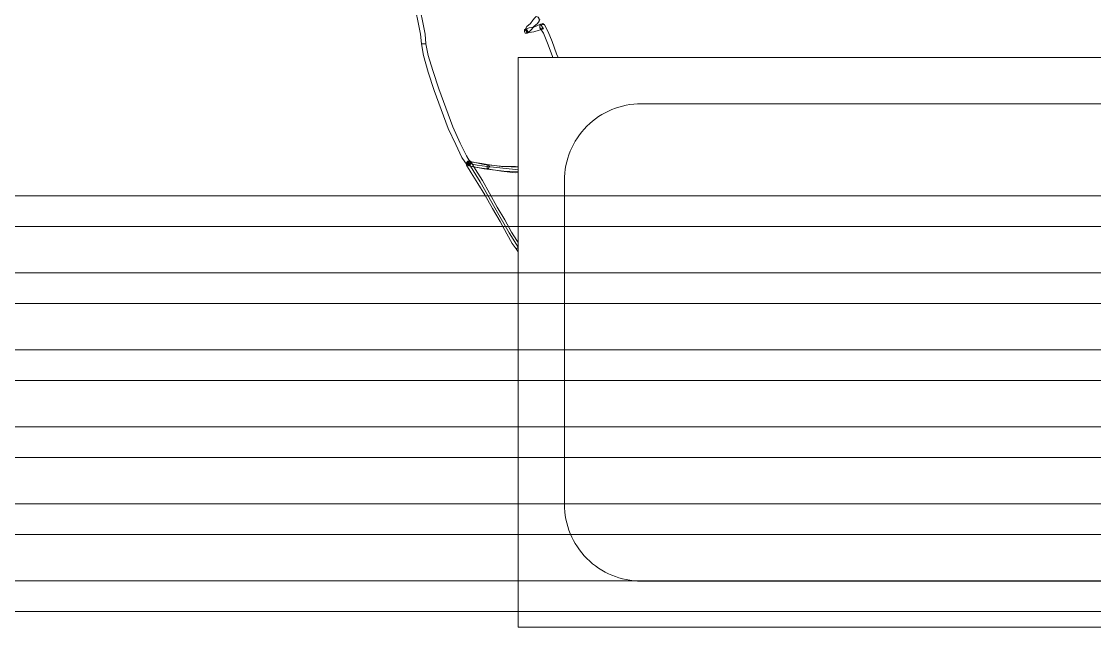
# Model space of a CAD drawing. Header units: millimetres. Extents: x -29311 to -3405, y 28913 to 42880.
# Drawn here: x -16800.4 to -16730.7, y 40365.3 to 40405.6 of the extents above; entities that cross this region are included whole.
import ezdxf

# ---------------------------------------------------------------- set-up
doc = ezdxf.new("R2010")
doc.units = ezdxf.units.MM
doc.layers.add('Duvar-200 cm', color=7, linetype='Continuous')
doc.layers.add('MIM_İnsan', color=251, linetype='Continuous', lineweight=9)
doc.layers.add('MIM_mobilya', color=251, linetype='Continuous', lineweight=9)

# ---------------------------------------------------------------- blocks, each defined once
blk = doc.blocks.new('T-K')
at = {"color": 45, "lineweight": 0}
for points in [[(92316.275, 15833.361), (92146.275, 15833.361), (92146.275, 15831.361), (92316.275, 15831.361)], [(92313.275, 15831.361), (92149.275, 15831.361), (92149.275, 15828.361), (92313.275, 15828.361)], [(92316.275, 15828.361), (92146.275, 15828.361), (92146.275, 15826.361), (92316.275, 15826.361)], [(92313.275, 15826.361), (92149.275, 15826.361), (92149.275, 15823.361), (92313.275, 15823.361)], [(92313.275, 15826.361), (92149.275, 15826.361), (92149.275, 15823.361), (92313.275, 15823.361)], [(92316.275, 15823.361), (92146.275, 15823.361), (92146.275, 15821.361), (92316.275, 15821.361)], [(92313.275, 15821.361), (92149.275, 15821.361), (92149.275, 15818.361), (92313.275, 15818.361)], [(92313.275, 15821.361), (92149.275, 15821.361), (92149.275, 15818.361), (92313.275, 15818.361)], [(92313.275, 15821.361), (92149.275, 15821.361), (92149.275, 15818.361), (92313.275, 15818.361)], [(92316.275, 15818.361), (92146.275, 15818.361), (92146.275, 15816.361), (92316.275, 15816.361)], [(92313.275, 15816.361), (92149.275, 15816.361), (92149.275, 15813.361), (92313.275, 15813.361)], [(92316.275, 15813.361), (92146.275, 15813.361), (92146.275, 15811.361), (92316.275, 15811.361)], [(92313.275, 15811.361), (92149.275, 15811.361), (92149.275, 15808.361), (92313.275, 15808.361)], [(92316.275, 15808.361), (92146.275, 15808.361), (92146.275, 15806.361), (92316.275, 15806.361)], [(92313.275, 15806.361), (92149.275, 15806.361), (92149.275, 15803.361), (92313.275, 15803.361)]]:
    blk.add_lwpolyline(points, close=True, dxfattribs=at)
blk = doc.blocks.new('FEEq')
at = {"layer": 'MIM_İnsan'}
for p, q in [((92546.889, 15914.025), (92546.143, 15915.213)), ((92546.143, 15915.213), (92546.69, 15915.114)), ((92546.69, 15915.114), (92547.336, 15915.014)), ((92547.336, 15915.014), (92549.174, 15914.817)), ((92549.174, 15914.817), (92549.359, 15914.84)), ((92547.832, 15912.343), (92546.889, 15914.025)), ((92548.776, 15910.711), (92547.832, 15912.343)), ((92549.359, 15909.792), (92548.776, 15910.711)), ((92549.372, 15909.77), (92549.372, 15909.77))]:
    blk.add_line(p, q, dxfattribs=at)
at = {"layer": 'MIM_İnsan', "flags": 128}
for points in [[(92543.064, 15922.98), (92543.064, 15922.98), (92543.014, 15923.624), (92542.865, 15924.366), (92542.716, 15925.108), (92542.517, 15925.949), (92542.318, 15926.641), (92542.07, 15927.383), (92541.871, 15928.027), (92541.623, 15928.521), (92541.921, 15928.621), (92542.17, 15928.126), (92542.368, 15927.482), (92542.617, 15926.74), (92542.815, 15925.949), (92543.014, 15925.108), (92543.163, 15924.366), (92543.312, 15923.624), (92543.362, 15922.98), (92543.362, 15922.98), (92543.064, 15922.98)], [(92543.064, 15922.98), (92543.064, 15922.98), (92543.014, 15923.624), (92542.865, 15924.366), (92542.716, 15925.108), (92542.517, 15925.949), (92542.318, 15926.641), (92542.07, 15927.383), (92541.871, 15928.027), (92541.623, 15928.521), (92541.921, 15928.621), (92542.17, 15928.126), (92542.368, 15927.482), (92542.617, 15926.74), (92542.815, 15925.949), (92543.014, 15925.108), (92543.163, 15924.366), (92543.312, 15923.624), (92543.362, 15922.98), (92543.362, 15922.98), (92543.064, 15922.98)], [(92550.018, 15923.722), (92549.869, 15923.969), (92550.068, 15924.019), (92550.366, 15924.069), (92550.614, 15924.168), (92550.813, 15924.266), (92551.011, 15923.969), (92550.713, 15923.871), (92550.366, 15923.772), (92550.068, 15923.722), (92549.968, 15923.672), (92549.819, 15923.921), (92549.968, 15923.672), (92549.819, 15923.672), (92549.77, 15923.772), (92549.77, 15923.921), (92549.869, 15923.969), (92550.018, 15923.722)], [(92550.763, 15924.563), (92550.713, 15924.464), (92550.614, 15924.316), (92550.366, 15924.118), (92550.217, 15923.921), (92550.018, 15923.722), (92549.819, 15923.921), (92549.919, 15924.118), (92550.167, 15924.316), (92550.316, 15924.514), (92550.415, 15924.663), (92550.366, 15924.563), (92550.415, 15924.663), (92550.515, 15924.761), (92550.664, 15924.712), (92550.713, 15924.613), (92550.713, 15924.464), (92550.763, 15924.563)], [(92546.143, 15915.064), (92546.044, 15915.114), (92545.696, 15915.608), (92545.299, 15916.45), (92544.802, 15917.488), (92544.355, 15918.725), (92543.908, 15919.963), (92543.511, 15921.15), (92543.213, 15922.238), (92543.064, 15922.98), (92543.362, 15922.98), (92543.511, 15922.238), (92543.809, 15921.249), (92544.206, 15920.061), (92544.653, 15918.824), (92545.1, 15917.588), (92545.597, 15916.548), (92545.994, 15915.708), (92546.243, 15915.311), (92546.143, 15915.361), (92546.243, 15915.311), (92546.292, 15915.213), (92546.243, 15915.163), (92546.143, 15915.114), (92546.044, 15915.114), (92546.143, 15915.064)], [(92546.143, 15915.064), (92546.044, 15915.114), (92545.696, 15915.608), (92545.299, 15916.45), (92544.802, 15917.488), (92544.355, 15918.725), (92543.908, 15919.963), (92543.511, 15921.15), (92543.213, 15922.238), (92543.064, 15922.98), (92543.362, 15922.98), (92543.511, 15922.238), (92543.809, 15921.249), (92544.206, 15920.061), (92544.653, 15918.824), (92545.1, 15917.588), (92545.597, 15916.548), (92545.994, 15915.708), (92546.243, 15915.311), (92546.143, 15915.361), (92546.243, 15915.311), (92546.292, 15915.213), (92546.243, 15915.163), (92546.143, 15915.114), (92546.044, 15915.114), (92546.143, 15915.064)], [(92547.336, 15914.866), (92547.336, 15914.866), (92546.988, 15914.916), (92546.69, 15914.965), (92546.392, 15915.014), (92546.143, 15915.064), (92546.143, 15915.361), (92546.392, 15915.311), (92546.69, 15915.262), (92546.988, 15915.213), (92547.336, 15915.163), (92547.336, 15915.163), (92547.336, 15914.866)], [(92546.143, 15915.361), (92546.392, 15915.311), (92546.69, 15915.262), (92546.988, 15915.213), (92547.336, 15915.163), (92547.336, 15914.866), (92546.988, 15914.916), (92546.69, 15914.965), (92546.392, 15915.014), (92546.143, 15915.064), (92546.143, 15915.361)], [(92547.336, 15915.163), (92547.435, 15915.114), (92547.485, 15915.014), (92547.435, 15914.916), (92547.336, 15914.866), (92547.336, 15915.163)]]:
    blk.add_lwpolyline(points, close=True, dxfattribs=at)
at = {"layer": 'MIM_İnsan'}
for points in [[(92551.612, 15922.101), (92551.558, 15922.238), (92551.26, 15923.03), (92551.011, 15923.672), (92550.763, 15924.019), (92551.011, 15923.969), (92550.763, 15924.019), (92550.763, 15924.168), (92550.862, 15924.266), (92550.962, 15924.316), (92551.061, 15924.217), (92550.813, 15924.266), (92550.813, 15924.266)], [(92550.813, 15924.266), (92551.061, 15924.217), (92551.31, 15923.772), (92551.558, 15923.129), (92551.856, 15922.337), (92551.948, 15922.101)], [(92549.359, 15909.762), (92549.223, 15909.671), (92548.975, 15910.017), (92548.627, 15910.661), (92548.18, 15911.453), (92547.683, 15912.294), (92547.187, 15913.184), (92546.74, 15913.926), (92546.292, 15914.619), (92545.994, 15915.114), (92546.143, 15915.361), (92545.994, 15915.114), (92545.994, 15915.262), (92546.094, 15915.361), (92546.193, 15915.411), (92546.292, 15915.311), (92546.143, 15915.064), (92546.143, 15915.064)], [(92549.223, 15909.671), (92549.223, 15909.671), (92548.975, 15910.017), (92548.627, 15910.661), (92548.18, 15911.453), (92547.683, 15912.294), (92547.187, 15913.184), (92546.74, 15913.926), (92546.292, 15914.619), (92545.994, 15915.114), (92546.292, 15915.311), (92546.59, 15914.817), (92547.038, 15914.124), (92547.485, 15913.283), (92547.981, 15912.392), (92548.478, 15911.551), (92548.925, 15910.759), (92549.273, 15910.215), (92549.359, 15910.096)], [(92549.359, 15914.678), (92548.428, 15914.717), (92547.137, 15914.866), (92546.143, 15915.064), (92546.143, 15915.361), (92547.137, 15915.163), (92548.428, 15915.014), (92549.359, 15914.975)], [(92549.359, 15914.678), (92548.428, 15914.717), (92547.137, 15914.866), (92546.143, 15915.064), (92546.143, 15915.361), (92547.137, 15915.163), (92548.428, 15915.014), (92549.359, 15914.975)], [(92546.143, 15915.064), (92546.292, 15915.311), (92546.59, 15914.817), (92547.038, 15914.124), (92547.485, 15913.283), (92547.981, 15912.392), (92548.478, 15911.551), (92548.925, 15910.759), (92549.273, 15910.215), (92549.359, 15910.096)], [(92549.359, 15914.632), (92549.174, 15914.619), (92548.279, 15914.717), (92547.336, 15914.866), (92547.336, 15915.163), (92548.279, 15915.014), (92549.174, 15915.014), (92549.359, 15915.001)], [(92549.359, 15909.762), (92549.223, 15909.671), (92549.223, 15909.671)], [(92549.359, 15909.491), (92549.223, 15909.671), (92549.223, 15909.671), (92549.359, 15909.762)], [(92549.359, 15909.491), (92549.223, 15909.671), (92549.359, 15909.762)]]:
    blk.add_lwpolyline(points, dxfattribs=at)
at = {"layer": 'MIM_mobilya'}
blk.add_lwpolyline([(92602.359, 15922.101), (92602.359, 15885.101), (92549.359, 15885.101), (92549.359, 15922.101)], close=True, dxfattribs=at)
blk.add_lwpolyline([(92599.359, 15914.101), (92599.359, 15893.101, -0.414214), (92594.359, 15888.101), (92557.359, 15888.101, -0.414214), (92552.359, 15893.101), (92552.359, 15914.101, -0.414214), (92557.359, 15919.101), (92594.359, 15919.101, -0.414214)], format="xyb", close=True, dxfattribs=at)

msp = doc.modelspace()

# ---------------------------------------------------------------- block references
at = {"layer": 'Duvar-200 cm'}
for name, p in [('FEEq', (-109317.482, 24481.143)), ('T-K', (-109000.611, 24560.907))]:
    msp.add_blockref(name, p, dxfattribs=at)

doc.saveas('drawing.dxf')
